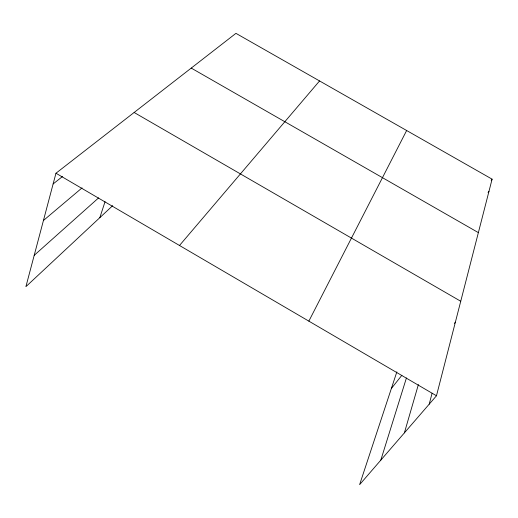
<?xml version="1.0" encoding="UTF-8"?>
<svg xmlns="http://www.w3.org/2000/svg" width="518" height="518" viewBox="0 0 518 518"><rect width="100%" height="100%" fill="white"/><g stroke="black" fill="none" stroke-linecap="round" stroke-linejoin="round"><path stroke-width="0.78" d="M396.859 371.859L359.615 484.654L436.473 395.771L492.1 179.157L235.936 33.346L55.963 173.239L25.9 286.661L112.671 205.672M429.202 404.176L432.096 393.233M404.39 432.873L418.382 384.583M380.808 460.152L406.436 377.946M99.838 217.651L105.044 201.683M308.857 321.134L406.649 130.517M491.219 180.368L492.1 179.157M488.06 192.618L488.96 191.382M391.362 388.5L401.877 375.278M454.415 323.374L455.367 322.196M179.5 245.487L319.554 80.944M34.207 255.329L98.582 197.908M43.434 220.5L82.051 187.898M53.127 183.942L62.458 176.547M191.239 68.091L478.367 232.627M134.136 112.477L460.742 301.256M55.963 173.239L436.473 395.771"/></g></svg>
